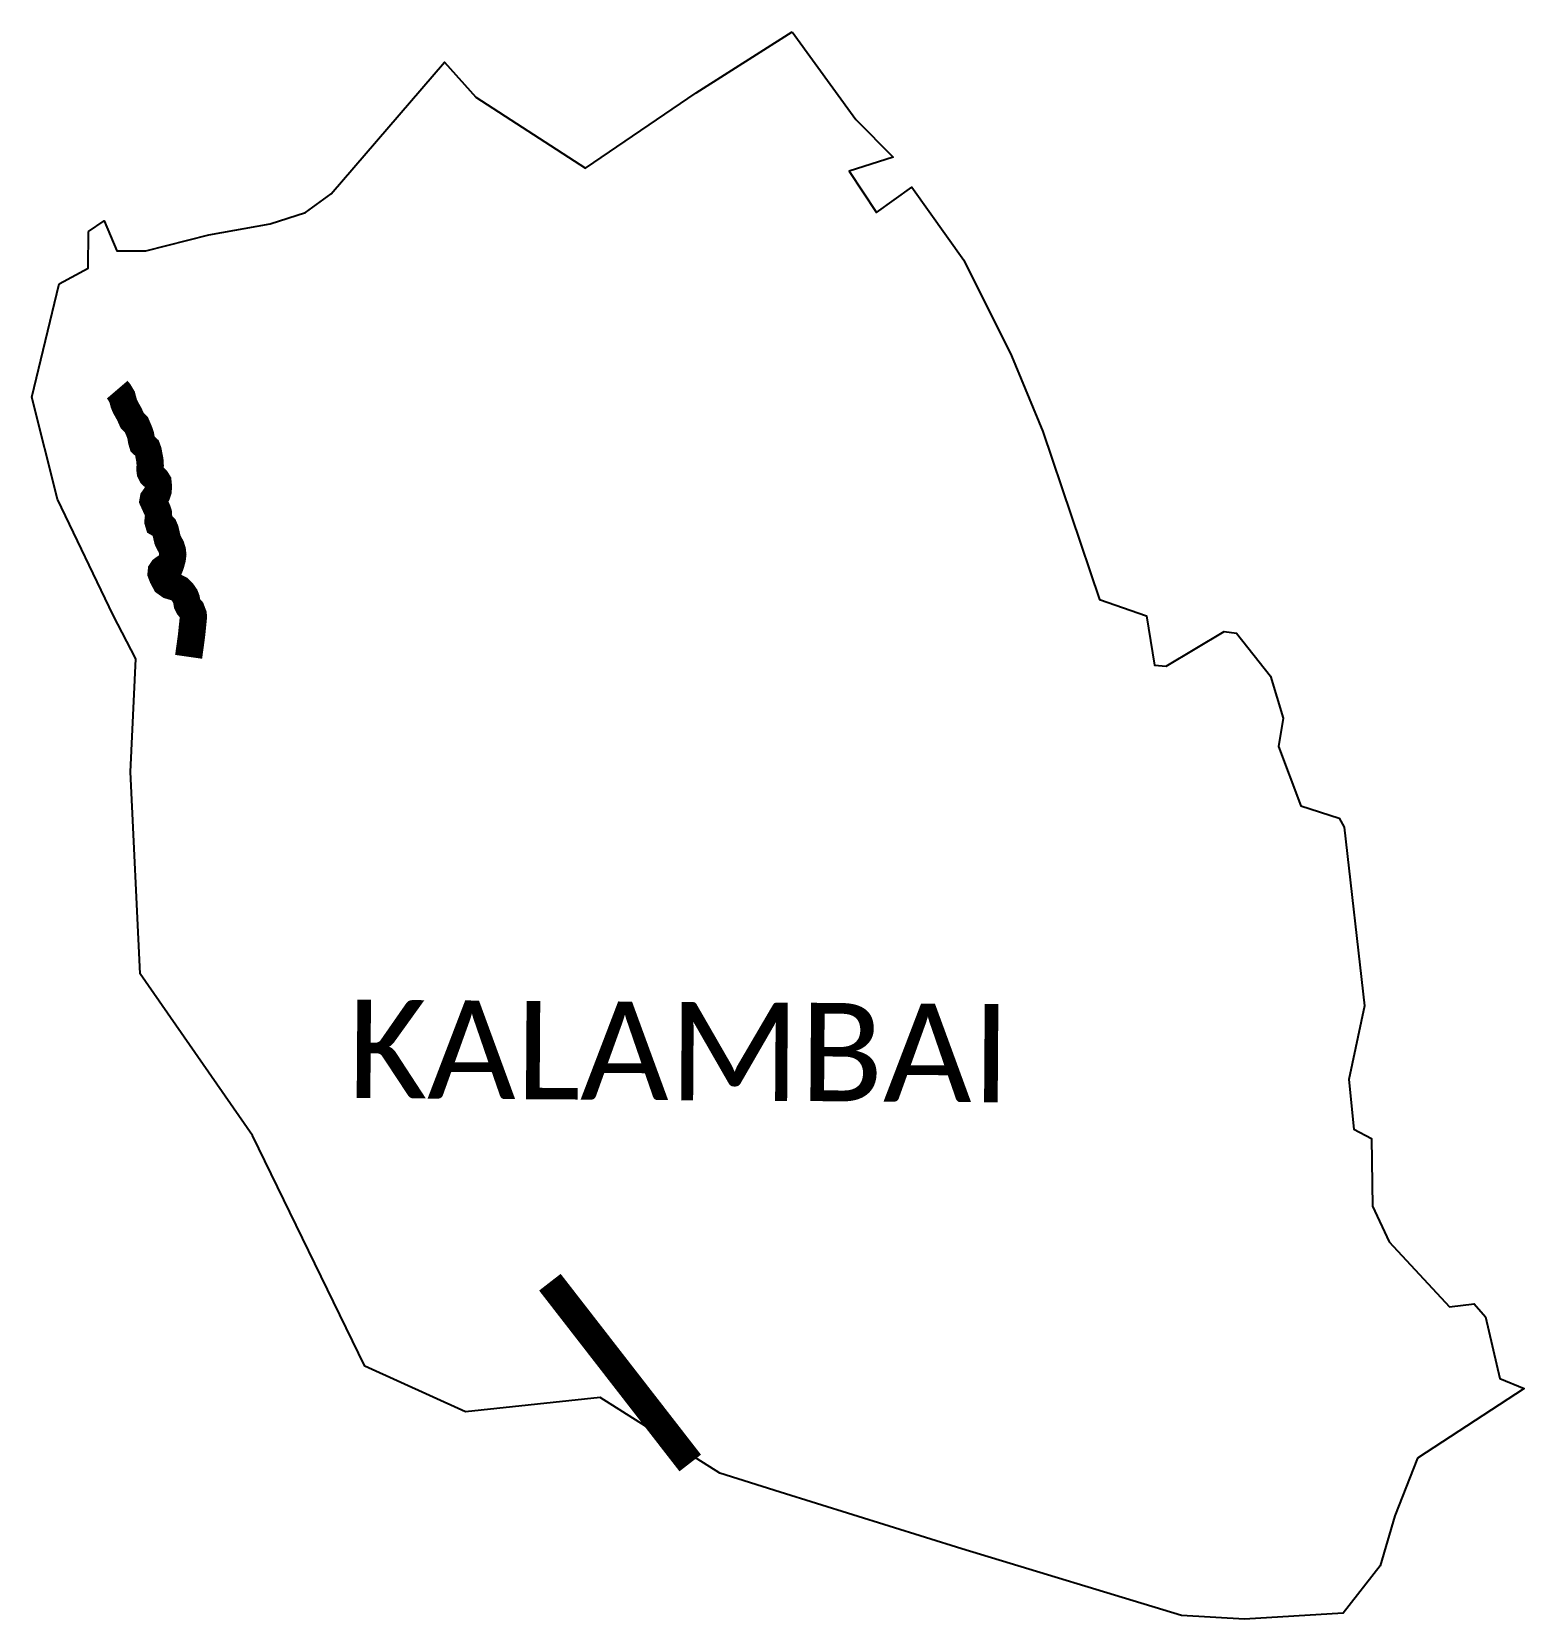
# Model space of a CAD drawing. Header units: metres. Extents: x 323313 to 326052, y 1818263 to 1821175.
import ezdxf

# ---------------------------------------------------------------- set-up
doc = ezdxf.new("R2010")
doc.units = ezdxf.units.M
for name, color, linetype in [('UNPROTECTED', 130, 'Continuous'), ('UNPROTECTED DUE TO CREEK', 150, 'Continuous'), ('village', 3, 'Continuous'), ('VILLAGE NAME', 250, 'Continuous')]:
    doc.layers.add(name, color=color, linetype=linetype)

msp = doc.modelspace()

# ---------------------------------------------------------------- linework, layer by layer
at = {"color": 3}
for points in [[(323417.3, 1820809), (323445.8, 1820828.7), (323468.9, 1820773.3), (323522.5, 1820773.3), (323637.8, 1820802.8), (323750.1, 1820823.2), (323815.4, 1820843.6), (323862.6, 1820878.1), (324070.5, 1821119.8), (324127.9, 1821055.5), (324329.2, 1820925.4), (324532.1, 1821063.4), (324708.5, 1821175.4)], [(324825.1, 1821014.3), (324893.5, 1820945), (324812.8, 1820919.8), (324863, 1820843.9), (324927.8, 1820890.1), (325023.2, 1820756.5), (325111, 1820580.9), (325168.5, 1820441.9), (325272, 1820133.5), (325358.4, 1820103.5), (325372.9, 1820013.3), (325394.3, 1820011.2), (325501.3, 1820074.9), (325523.9, 1820072.2), (325585.9, 1819993.2), (325609.3, 1819915.8), (325600.8, 1819864.3), (325641.4, 1819755.1), (325711.9, 1819732.6), (325721.2, 1819716.2), (325758.3, 1819388.4), (325729.9, 1819253.2), (325739, 1819162.2), (325771.6, 1819144.7), (325772.9, 1819020.9), (325803.7, 1818955), (325914.5, 1818835.8), (325959.6, 1818841.5), (325980.8, 1818817.7), (326007, 1818704.6), (326051.7, 1818686), (325855.6, 1818558.3), (325814, 1818452.3), (325787.5, 1818360.6), (325719.3, 1818273.7), (325538.3, 1818262.7), (325422.9, 1818269.9), (325019.5, 1818391.9), (324686.3, 1818496.2), (324575.6, 1818530.8), (324355.9, 1818669.3), (324109, 1818643), (323924.4, 1818726.9), (323718, 1819150.4), (323511.7, 1819447.2), (323494, 1819817.5), (323503.8, 1820024.9), (323462.1, 1820104.9), (323360.4, 1820317.6), (323312.9, 1820504.7), (323363, 1820712.9), (323416.3, 1820741.7), (323417.3, 1820809)]]:
    msp.add_lwpolyline(points, dxfattribs=at)
at = {"layer": 'UNPROTECTED', "flags": 128}
msp.add_lwpolyline([(323469.6, 1820518.7, 50, 50, 0), (323473.2, 1820514.5, 50, 50, 0), (323478.7, 1820505.4, 50, 50, 0), (323481.9, 1820493.3, 50, 50, 0), (323484.7, 1820486.7, 50, 50, 0), (323492.1, 1820473.5, 50, 50, 0), (323497, 1820462.5, 50, 50, 0), (323505, 1820454.1, 50, 50, 0), (323510.7, 1820440.8, 50, 50, 0), (323512.9, 1820433.9, 50, 50, 0), (323514.4, 1820424.9, 50, 50, 0), (323516.2, 1820418.9, 50, 50, 0), (323519.6, 1820415.8, 50, 50, 0), (323524.5, 1820411.4, 50, 50, 0), (323526.5, 1820406, 50, 50, 0), (323528, 1820397.8, 50, 50, 0), (323529.7, 1820389.3, 50, 50, 0), (323530.3, 1820379.5, 50, 50, 0), (323529.7, 1820372.9, 50, 50, 0), (323530.4, 1820367.4, 50, 50, 0), (323532.7, 1820362.7, 50, 50, 0), (323536.9, 1820358.7, 50, 50, 0), (323541.4, 1820354.3, 50, 50, 0), (323544.5, 1820349.3, 50, 50, 0), (323545.2, 1820342.1, 50, 50, 0), (323544.9, 1820333.7, 50, 50, 0), (323542.8, 1820327.5, 50, 50, 0), (323538.7, 1820321.9, 50, 50, 0), (323536.1, 1820318.3, 50, 50, 0), (323535.5, 1820315, 50, 50, 0), (323539.9, 1820305.3, 50, 50, 0), (323543.4, 1820297.8, 50, 50, 0), (323545.3, 1820291.9, 50, 50, 0), (323545.6, 1820286.8, 50, 50, 0), (323544.7, 1820278.7, 50, 50, 0), (323544.7, 1820276.1, 50, 50, 0), (323545.6, 1820273.1, 50, 50, 0), (323550.1, 1820270.5, 50, 50, 0), (323552.9, 1820268.9, 50, 50, 0), (323555.8, 1820266.1, 50, 50, 0), (323557.9, 1820261.2, 50, 50, 0), (323559.6, 1820253.9, 50, 50, 0), (323560.2, 1820251.2, 50, 50, 0), (323562.1, 1820243.1, 50, 50, 0), (323564.2, 1820238.5, 50, 50, 0), (323568.6, 1820230.6, 50, 50, 0), (323570.8, 1820223.8, 50, 50, 0), (323571.7, 1820215.9, 50, 50, 0), (323570.6, 1820208, 50, 50, 0), (323569.4, 1820203.7, 50, 50, 0), (323567.8, 1820197.8, 50, 50, 0), (323566.4, 1820194.2, 50, 50, 0), (323564.3, 1820192.3, 50, 50, 0), (323555.2, 1820190.5, 50, 50, 0), (323552.7, 1820188.7, 50, 50, 0), (323550.7, 1820185.7, 50, 50, 0), (323550.3, 1820181.6, 50, 50, 0), (323553, 1820174.6, 50, 50, 0), (323558.4, 1820164.6, 50, 50, 0), (323565.7, 1820159.4, 50, 50, 0), (323577.6, 1820155.8, 50, 50, 0), (323584.1, 1820152.6, 50, 50, 0), (323589.1, 1820147.6, 50, 50, 0), (323591.2, 1820144.6, 50, 50, 0), (323594.4, 1820140, 50, 50, 0), (323596.5, 1820134.5, 50, 50, 0), (323598.1, 1820125.6, 50, 50, 0), (323600.6, 1820120.6, 50, 50, 0), (323605.7, 1820114.9, 50, 50, 0), (323607.2, 1820110.9, 50, 50, 0), (323609.2, 1820105.7, 50, 50, 0), (323609.5, 1820101, 50, 50, 0), (323607.9, 1820085.3, 50, 50, 0), (323606.1, 1820067.7, 50, 50, 0), (323602.7, 1820042.7, 50, 50, 0), (323601.5, 1820034.1, 50, 50, 0), (323600.7, 1820028.5, 0, 0, 0)], format="xyseb", dxfattribs=at)
at = {"layer": 'UNPROTECTED DUE TO CREEK', "const_width": 50, "flags": 128}
msp.add_lwpolyline([(324263.7, 1818881.1), (324521.2, 1818549.4)], dxfattribs=at)
at = {"layer": 'village'}
msp.add_lwpolyline([(324708.5, 1821175.4), (324825.1, 1821014.3)], dxfattribs=at)

# ---------------------------------------------------------------- texts
at = {"layer": 'VILLAGE NAME', "insert": (323893.4, 1819399.5), "char_height": 180.345, "attachment_point": 1, "rotation": 359.6139}
msp.add_mtext_dynamic_manual_height_columns('{\\fCalibri|b0|i0|c0|p34;KALAMBAI}', width=1779.605, gutter_width=901.7, heights=[0], dxfattribs=at)

doc.saveas('drawing.dxf')
